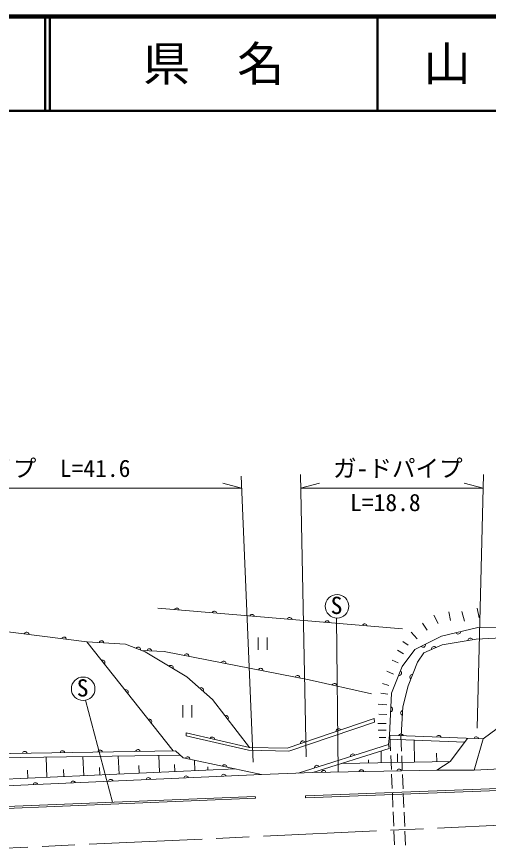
# Model space of a CAD drawing. Units: millimetres, scale not verified. Extents: x 40000 to 680000, y 20000 to 380000.
# Drawn here: x 294737 to 344756, y 291702 to 380000 of the extents above; entities that cross this region are included whole.
import ezdxf
from ezdxf.enums import TextEntityAlignment as Align

# ---------------------------------------------------------------- set-up
doc = ezdxf.new("R2010")
doc.units = ezdxf.units.MM
doc.header["$LTSCALE"] = 1000
doc.linetypes.add('CHAIN', pattern=[18.5, 12, -1.5, 3.5, -1.5])
for name, color, linetype, lineweight in [('M-BGD', 7, 'Continuous', 13), ('M-BMK', 2, 'CHAIN', 13), ('M-STR-HTXT', 7, 'Continuous', 13), ('M-TTL', 2, 'Continuous', 140), ('M-TTL-LINE', 7, 'Continuous', 50)]:
    doc.layers.add(name, color=color, linetype=linetype, lineweight=lineweight)
doc.layers.add('M-TTL-TXT', color=7, linetype='Continuous')
doc.styles.add('ＭＳ ゴシック', font='')
doc.styles.get('ＭＳ ゴシック').set_extended_font_data('MS Gothic')

msp = doc.modelspace()

# ---------------------------------------------------------------- linework, layer by layer
at = {"layer": 'M-BGD'}
for p, q in [((335642, 314993), (309711, 317191)), ((343569, 317211), (343790, 316183)), ((328640, 316157), (328835, 299797)), ((338987, 316475), (339430, 315580)), ((340582, 316821), (340742, 315899)), ((341956, 316856), (342231, 315829)), ((337773, 315598), (338278, 314854)), ((336586, 314641), (337224, 313932)), ((311328, 302056), (302170, 313637)), ((320333, 314076), (320333, 312776)), ((321308, 312776), (321308, 314076)), ((335691, 313649), (336258, 313276)), ((335132, 312736), (335744, 312355)), ((334547, 311672), (335194, 311415)), ((333980, 310503), (334698, 310210)), ((333528, 309200), (334202, 308978)), ((333369, 308172), (334104, 308075)), ((302033, 307418), (304900, 296605)), ((312347, 306898), (312347, 305598)), ((313322, 305598), (313322, 306898)), ((333068, 306993), (333983, 306940)), ((333144, 305948), (333977, 305906)), ((332641, 305492), (323435, 302354)), ((332683, 305111), (323594, 302020)), ((332641, 305492), (332683, 305111)), ((333020, 304946), (333933, 304964)), ((312699, 303657), (312704, 303976)), ((333065, 304255), (333933, 304246)), ((319340, 302133), (312699, 303657)), ((333162, 303467), (333889, 303484)), ((334266, 303703), (334185, 302737)), ((342246, 302987), (334232, 303297)), ((334386, 302060), (334317, 303701)), ((335549, 302028), (335480, 303655)), ((336935, 300851), (336893, 303194)), ((340704, 300920), (342539, 303379)), ((343244, 300016), (344195, 303314)), ((311590, 302061), (312377, 301326)), ((323594, 302020), (319340, 302133)), ((334185, 302737), (324579, 299689)), ((326149, 299747), (334244, 302299)), ((333406, 300787), (333383, 302027)), ((334185, 302737), (334244, 302299)), ((292077, 301316), (312102, 301582)), ((297954, 299239), (297858, 301393)), ((301856, 299415), (301765, 301445)), ((305599, 299583), (305513, 301495)), ((309899, 299775), (309819, 301552)), ((320705, 299548), (312377, 301326)), ((332041, 300762), (332035, 301115)), ((334470, 300062), (334407, 301561)), ((335128, 300819), (335112, 301726)), ((335633, 300030), (335570, 301529)), ((339280, 300894), (339263, 301823)), ((370061, 301182), (343244, 300016)), ((303555, 299491), (303519, 300294)), ((307743, 299679), (307707, 300493)), ((311515, 299848), (311482, 300599)), ((313634, 299943), (313584, 301068)), ((315020, 300005), (315004, 300369)), ((340704, 300920), (329208, 300711)), ((339288, 299992), (340704, 300920)), ((264037, 297717), (317946, 300137)), ((320705, 299548), (264075, 297006)), ((295927, 299148), (295890, 299988)), ((299739, 299320), (299704, 300081)), ((320705, 299548), (326149, 299747)), ((339288, 299992), (326149, 299747)), ((334554, 298064), (334491, 299562)), ((335717, 298032), (335654, 299530)), ((343244, 300016), (339288, 299992)), ((325371, 297282), (356830, 298463)), ((325378, 297082), (356837, 298263)), ((277492, 295488), (320043, 297222)), ((277498, 295288), (320051, 297022)), ((320043, 297222), (320051, 297022)), ((325371, 297282), (325378, 297082)), ((334638, 296065), (334575, 297564)), ((335801, 296034), (335738, 297532)), ((334722, 294067), (334659, 295566)), ((335885, 294035), (335822, 295534)), ((334806, 292069), (334743, 293568)), ((335969, 292037), (335906, 293536))]:
    msp.add_line(p, q, dxfattribs=at)
for points in [[(319412, 302407), (315509, 307498), (312797, 309904), (308381, 312583), (306287, 313390), (302170, 313637), (285441, 315753), (276020, 315902), (257507, 312553), (244168, 310788), (240370, 310340), (235016, 310698), (230141, 311805)], [(369976, 302417), (367942, 303573), (359887, 306998), (354274, 307412), (347037, 305408), (344195, 303314), (334266, 303703), (334495, 308164), (335632, 310996), (336968, 312810), (339799, 314226), (343647, 315163), (351383, 315043)], [(350825, 314305), (343448, 313926), (339859, 313308), (337918, 312471), (337253, 311474), (336243, 308948), (335685, 306742), (335525, 303654)], [(332352, 308114), (325772, 309610), (310384, 312616), (308011, 312725)], [(323435, 302354), (319412, 302407), (312704, 303976)], [(311590, 302061), (291851, 301735), (290415, 300742), (265808, 300495), (240594, 300481)]]:
    msp.add_lwpolyline(points, dxfattribs=at)
for centre in [(328713, 317405), (301787, 308643)]:
    msp.add_circle(centre, 1250, dxfattribs=at)
for centre, start, end in [((311723, 316964), 7.83471, 162.47395), ((315708, 316627), 7.83471, 162.47395), ((319694, 316289), 7.83471, 162.47395), ((323680, 315951), 7.83471, 162.47395), ((327665, 315613), 7.83471, 162.47395), ((331651, 315275), 7.83471, 162.47395), ((295788, 314388), 5.47227, 160.1115), ((341561, 314713), 206.36684, 1.00607), ((299756, 313886), 5.47227, 160.1115), ((303738, 313487), 9.24706, 163.88629), ((342853, 313767), 22.45213, 177.09136), ((307619, 312816), 351.58804, 146.22728), ((308809, 312632), 10.03555, 164.67478), ((337830, 313304), 219.24543, 13.88467), ((338989, 312872), 36.02091, 190.66015), ((312755, 312095), 1.62767, 156.2669), ((303840, 311434), 321.01884, 115.65808), ((311092, 310872), 341.44479, 136.08402), ((316680, 311328), 1.62767, 156.2669), ((320606, 310562), 1.62767, 156.2669), ((324532, 309795), 1.62767, 156.2669), ((335299, 310317), 260.80944, 55.44867), ((336689, 309912), 80.87897, 235.51821), ((328439, 308946), 359.87612, 154.51535), ((306322, 308296), 321.01884, 115.65808), ((314286, 308508), 331.09918, 125.73842), ((334352, 306466), 279.73816, 74.37739), ((316934, 305547), 320.1597, 114.79894), ((335707, 306077), 99.71085, 254.35008), ((308803, 305159), 321.01884, 115.65808), ((328873, 304148), 31.50582, 186.14505), ((335499, 303598), 10.43802, 165.07725), ((315482, 303269), 359.52004, 154.15928), ((325087, 302858), 31.50582, 186.14505), ((339496, 303442), 10.43802, 165.07725), ((343492, 303285), 10.43802, 165.07725), ((295593, 301740), 13.62652, 168.26576), ((299593, 301806), 13.62652, 168.26576), ((303592, 301872), 13.62652, 168.26576), ((307592, 301938), 13.62652, 168.26576), ((312869, 301163), 0.62501, 155.26424), ((330389, 301474), 30.2868, 184.92603), ((316781, 300328), 0.62501, 155.26424), ((326576, 300264), 30.2868, 184.92603), ((312715, 299133), 15.25018, 169.88942), ((316711, 299312), 15.25018, 169.88942), ((327291, 299712), 13.75024, 168.38947), ((331290, 299786), 13.75024, 168.38947), ((335289, 299861), 13.75024, 168.38947), ((296731, 298415), 15.25018, 169.88942), ((300727, 298595), 15.25018, 169.88942), ((304723, 298774), 15.25018, 169.88942), ((308719, 298953), 15.25018, 169.88942)]:
    msp.add_arc(centre, 256, start, end, dxfattribs=at)
at = {"layer": 'M-BMK'}
msp.add_line((265460, 290411), (365156, 295052), dxfattribs=at)
at = {"layer": 'M-STR-HTXT'}
for p, q in [((318540, 331223), (319819, 300865)), ((324847, 331385), (325423, 301417)), ((344245, 331396), (343566, 304450)), ((318593, 329958), (316593, 330458)), ((324847, 329958), (326847, 330458)), ((344209, 329958), (342209, 330458)), ((277219, 329958), (318593, 329958)), ((324847, 329958), (344209, 329958))]:
    msp.add_line(p, q, dxfattribs=at)
at = {"layer": 'M-TTL'}
msp.add_line((680000, 380000), (40000, 380000), dxfattribs=at)
at = {"layer": 'M-TTL-LINE'}
for p, q in [((297750, 380000), (297750, 370000)), ((298250, 380000), (298250, 370000)), ((333000, 380000), (333000, 370000)), ((40000, 370000), (680000, 370000))]:
    msp.add_line(p, q, dxfattribs=at)

# ---------------------------------------------------------------- texts
at = {"layer": 'M-BGD', "style": 'ＭＳ ゴシック'}
for p in [(328034, 316031), (301108, 307270)]:
    msp.add_text('S', height=1833, dxfattribs=at).set_placement(p, align=Align.BOTTOM_LEFT)
at = {"layer": 'M-STR-HTXT', "style": 'ＭＳ ゴシック'}
for s, p in [('ガ-ドパイプ  L=41.6', (283077, 330579)), ('ガ-ドパイプ', (328283, 330579)), ('L=18.8', (330096, 326956))]:
    msp.add_text(s, height=1833, dxfattribs=at).set_placement(p, align=Align.BOTTOM_LEFT)
at = {"layer": 'M-TTL-TXT', "style": 'ＭＳ ゴシック'}
for s, p in [('県\u3000名', (315625, 375000)), ('山\u3000口\u3000県', (350375, 375000))]:
    msp.add_text(s, height=3666, dxfattribs=at).set_placement(p, align=Align.MIDDLE_CENTER)

doc.saveas('drawing.dxf')
